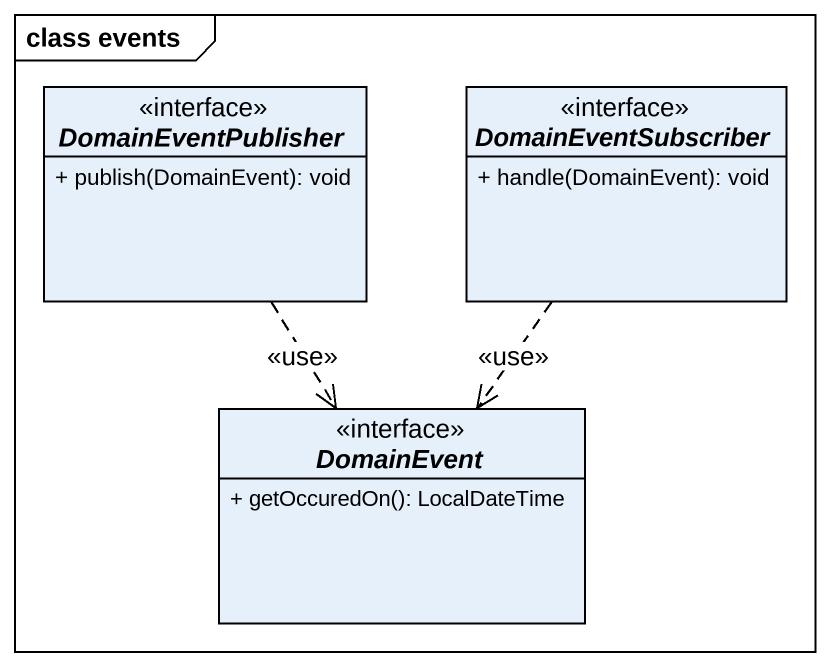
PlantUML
@startuml
mainframe class events
hide circle
hide empty members
skinparam classAttributeIconSize 0
interface DomainEventPublisher {
  + publish(DomainEvent): void
}
interface DomainEventSubscriber {
  + handle(DomainEvent): void
}
interface DomainEvent {
  + getOccuredOn(): LocalDateTime
}
DomainEventPublisher ..> DomainEvent : <<use>>
DomainEventSubscriber ..> DomainEvent : <<use>>
@enduml
